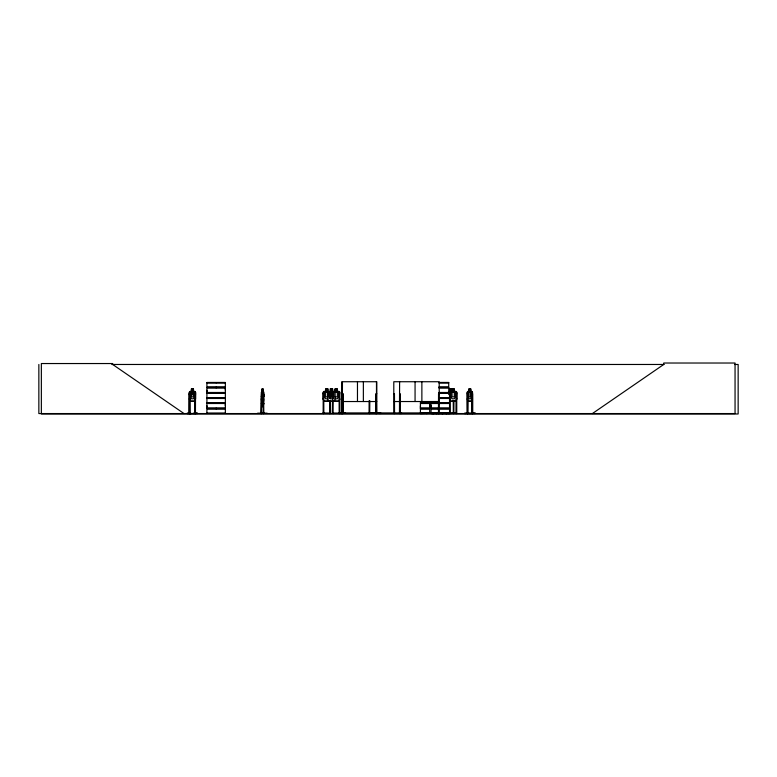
<?xml version="1.0" encoding="UTF-8"?>
<svg xmlns="http://www.w3.org/2000/svg" width="777" height="777" viewBox="0 0 777 777"><rect width="100%" height="100%" fill="white"/><g stroke="black" fill="none" stroke-linecap="round" stroke-linejoin="round"><path stroke-width="1.17" d="M216.025 408.061L206.915 408.061L206.925 405.788M216.025 392.482L206.915 392.482L206.925 390.209M225.349 405.788L225.349 403.506L216.249 403.506M225.349 390.209L225.349 387.937L216.249 387.937M420.425 408.061L420.425 403.506L429.691 403.506L429.681 408.061L420.425 408.061L420.435 405.788M429.681 405.788L429.681 403.506M448.717 408.061L431.06 408.061L431.07 405.788M345.551 413.189L333.246 413.043M380.322 413.189L369.881 413.043M261.402 396.833L261.732 394.395L261.48 396.833M206.857 413.519L206.925 408.974L216.025 408.974M431.031 413.539L449.494 413.51L449.329 412.84M257.614 413.189L267.142 413.189M262.985 406.585L263.393 398.786L262.976 392.307L262.208 392.307L261.81 403.331L262.189 406.662L263.082 406.662M262.179 388.976L262.257 403.36L262.713 401.107C263.704 409.217 263.704 391.55 262.704 400.019L262.034 397.61L262.539 400.543L262.063 403.38L262.985 403.331L263.384 396.853L262.927 388.976L262.111 388.976L262.131 391.491M472.523 398.815L471.862 401.233L467.764 401.233L467.278 398.815M263.568 404.225L263.83 392.268L262.927 391.414L263.005 388.976M470.017 413.15L464.617 413.51L475.271 413.51M469.823 413.5L464.656 413.189M261.626 391.414L261.286 413.558M334.285 401.233L335.12 398.815L335.12 392.268L334.256 391.414M456.74 398.805L455.934 401.155L449.747 401.155M187.14 413.5L197.494 413.51M187.15 413.189L191.074 413.558M191.016 413.5L187.15 413.461M206.857 413.403L225.369 413.374L225.349 408.974L216.249 408.974M322.97 413.5L323.009 412.84L323.834 412.84M332.498 400.747L332.294 413.51L333.246 412.84L333.246 413.558M369.133 400.747L369.065 413.15M393.638 413.461L393.716 412.84M399.456 413.461L399.611 381.73M426.194 413.5L426.262 412.84M446.202 413.51L446.192 412.84M332.605 398.805L333.819 396.853L333.819 392.307L332.605 391.491L332.682 388.976L330.244 388.976L330.322 391.491L329.108 392.307L329.108 396.853L330.322 398.805L332.605 398.805L332.605 392.307L330.322 392.307L329.545 391.491M467.249 413.558L467.22 392.278L467.832 391.414L469.026 391.414M189.909 413.558L189.841 393.764L189.132 393.764L189.161 413.558L189.297 392.278L189.996 391.414L191.424 391.414M194.833 401.155L189.986 401.155L189.335 392.278L190.035 391.491L194.833 391.491M328.584 391.414L327.807 392.278L327.807 398.815L328.564 401.233M333.323 391.414L332.546 392.278L332.546 398.815L333.294 401.233M449.553 413.558L449.514 392.278L450.291 391.414L451.952 391.414M449.601 392.317L450.33 391.491M420.425 413.364L420.435 408.974L429.691 408.974L429.691 413.364L420.406 413.549M592.404 413.558L663.733 364.471L663.733 363.024L735.052 363.024L735.052 413.558L38.85 413.558L38.85 364.471M439.432 413.383L439.296 412.84M111.771 364.471L664.102 364.471M734.508 364.471L738.15 364.471L738.15 413.976L41.356 413.976L41.356 363.539L112.684 363.539L112.684 364.471L184.003 413.558M206.905 382.449L225.369 382.449M438.947 382.439L448.727 382.449M438.966 382.624L448.727 382.634L448.708 387.024L438.956 387.024M206.925 382.906L216.016 382.906M216.259 382.906L225.349 382.906M438.947 382.906L448.708 382.906M216.025 387.024L206.915 387.024L206.915 382.634L225.369 382.634L225.349 387.024L216.249 387.024M206.847 387.334L225.427 387.334M439.005 387.334L448.785 387.334M206.847 387.616L225.427 387.616M439.005 387.616L448.785 387.616M216.025 387.937L206.915 387.937L206.915 392.482M438.956 387.937L448.717 387.937M191.375 388.976L193.512 388.976L193.395 391.491L194.483 392.307L194.483 396.853L193.434 398.805L191.492 398.805L190.452 396.853L190.452 392.307L191.492 391.491L191.492 389.054L193.434 389.054M470.775 388.976L468.968 388.976L469.026 391.491L468.152 392.307L468.152 396.853L469.026 398.805L470.658 398.805L471.532 396.853L471.532 392.307L470.658 391.491L470.658 389.054L469.026 389.054M262.131 389.054L262.976 389.054M327.923 389.054L325.65 389.054L325.65 391.491L324.427 392.307L324.427 396.853L325.65 398.805L327.923 398.805M330.322 389.054L332.605 389.054M337.335 389.054L335.062 389.054L335.062 391.491M451.486 389.054L449.213 389.054L449.213 391.491L455.934 391.491L456.74 392.307L456.74 413.558M452.029 389.054L454.312 389.054L454.312 391.491L455.526 392.307L455.526 396.853L454.312 398.805L452.029 398.805L450.815 396.853L450.815 392.307L452.029 391.491L451.952 388.976L454.39 388.976L454.39 391.414L455.963 391.414L456.827 392.268L456.827 398.815L455.992 401.233L449.737 401.233M262.84 389.462L262.344 389.462L262.84 390.277M193.463 391.414L194.862 391.414L195.59 392.268L195.59 398.815L194.833 401.233L189.938 401.233M262.179 391.414L261.315 392.317L261.528 413.558L260.975 412.84M328.001 391.414L330.244 391.414M332.682 391.414L334.984 391.414L334.984 388.976L337.422 388.976L337.335 391.491L338.558 392.307L338.558 396.853L337.335 398.805L335.062 398.805M337.422 391.414L338.995 391.414L339.85 392.268L339.87 413.558M470.716 391.414L471.901 391.414L472.523 392.268L472.513 413.558M261.558 391.491L263.529 391.491M467.803 391.491L471.882 391.491M467.22 392.278L467.375 413.558M335.062 392.307L337.335 392.307L337.335 396.853L335.062 396.853M216.249 392.482L225.359 392.482L225.359 387.937M438.956 392.482L448.717 392.482M206.847 392.803L225.427 392.803M439.005 392.803L448.785 392.803M206.847 393.084L225.427 393.084M439.005 393.084L448.785 393.084M216.025 393.405L206.915 393.405L206.915 397.785L216.016 397.669M216.249 393.405L225.359 393.405L225.359 397.785L216.249 397.785L225.349 397.669M438.956 393.405L448.717 393.405M189.335 393.444L195.59 393.444M195.474 393.764L194.765 393.764L194.833 413.558M261.499 393.764L261.023 413.558M263.724 393.764L263.5 396.085M323.086 393.764L323.756 393.764L323.834 413.558M339.772 393.764L339.102 393.764L339.18 413.558M341.705 393.764L341.958 413.558L342.006 412.84M342.327 393.764L343.036 393.764L343.104 413.558M376.758 393.764L376.049 393.764L375.981 413.558M393.793 393.764L394.463 393.764L394.541 413.558M399.611 393.764L400.281 393.764L400.359 413.558M439.219 393.764L438.539 393.764L438.461 413.558M448.582 393.764L449.252 393.764M449.475 393.764L450.145 393.764L450.223 413.558M456.74 393.764L456.07 393.764L455.992 413.558M467.249 393.764L467.909 393.764L467.783 413.558M261.655 394.395L263.646 394.395L263.879 396.833L263.578 394.395M189.335 394.58L195.6 394.58M262.208 396.853L262.985 396.833M332.605 396.853L330.322 396.853L330.322 392.307M438.947 397.669L448.708 397.669L438.966 397.795M216.035 397.795L206.828 397.911L216.035 397.979M216.249 398.028L225.369 397.979M438.947 398.018L448.727 398.028M216.035 398.212L206.905 398.193L206.925 402.593L216.025 402.593M216.249 398.183L225.369 398.212L225.349 402.593L216.249 402.593M438.966 398.193L448.727 398.212M206.925 398.475L216.016 398.475M216.259 398.475L225.349 398.475M438.947 398.475L448.708 398.475M189.335 398.815L189.986 401.233M261.286 398.815L261.616 401.233M262.208 398.805L262.985 398.786M263.753 398.815L263.549 401.233L261.538 401.233M261.635 401.155L263.529 401.155M467.803 401.155L471.882 401.155M342.453 401.534L376.758 401.534M393.793 401.534L439.209 401.534M420.425 402.593L429.691 402.593M431.06 402.593L448.717 402.593M206.847 402.913L225.427 402.913M420.367 402.913L429.759 402.913M430.992 402.913L448.785 402.913M206.847 403.195L225.427 403.195M420.367 403.195L429.759 403.195M430.992 403.195L448.785 403.195M263.898 403.36L263.646 404.225L261.664 404.225L261.402 403.331L261.742 404.225M216.025 403.506L206.915 403.506L206.915 408.061M448.717 403.506L431.06 403.506L431.06 408.061M262.849 405.361L262.354 405.361L262.849 406.177M216.249 408.061L225.359 408.061L225.359 403.506M206.847 408.372L225.427 408.372M420.367 408.372L429.759 408.372M430.992 408.372L448.785 408.372M206.847 408.653L225.427 408.653M420.367 408.653L429.759 408.653M430.992 408.653L448.785 408.653M448.717 408.974L431.06 408.974L431.06 413.364M189.064 412.84L189.909 412.84M194.697 412.84L195.532 412.84L195.532 413.558M263.199 412.84L263.782 412.84M330.439 412.84L329.603 412.84L329.603 413.558M339.85 412.84L339.025 412.84L339.025 413.558M449.397 412.84L451.087 412.946L451.087 413.558M455.992 412.84L456.925 413.51M467.181 412.84L467.977 412.84L467.968 413.558M472.707 412.84L471.911 412.84L471.921 413.558M323.834 413.043L329.613 413.043M427.088 413.043L432.857 413.043M436.985 413.043L455.992 413.043M193.58 413.189L197.455 413.189L193.619 413.51M206.925 413.238L225.349 413.238M420.435 413.238L429.681 413.238M431.07 413.238L449.465 413.189M330.458 413.461L330.361 400.747M454.069 413.5L454.001 412.84L453.176 412.84L453.176 413.558M449.708 413.51L449.64 412.946M443.686 413.51L443.589 412.84M439.714 413.519L439.743 412.946L340.724 412.946L340.724 413.558M433.916 413.549L433.479 412.84M376.835 413.51L376.816 412.84M443.444 413.51L443.434 412.84M448.446 391.491L449.252 392.307L449.213 394.58M339.772 392.307L338.957 391.491L323.941 391.491L323.213 392.317L323.164 413.558M194.813 391.414L195.522 392.307L195.445 413.558M471.824 391.491L472.406 392.307L472.406 398.805M263.461 391.414L263.733 413.558M449.514 398.815L450.272 401.233M323.213 398.805L323.941 401.155L338.957 401.155L339.772 398.805L339.015 401.233L323.883 401.233L323.125 398.815L323.213 392.317L323.902 391.414L325.563 391.414L325.563 388.976L328.001 388.976L327.923 391.491M472.639 413.558L472.639 393.764L471.979 393.764L472.105 413.558L472.163 393.764M472.377 412.84L472.348 413.558M470.716 388.976L470.716 391.491M469.085 389.054L469.085 391.491M467.725 393.764L467.618 413.558M467.511 412.84L467.54 413.558M456.148 412.84L456.148 413.558M453.923 400.747L453.846 413.558M453.253 400.747L453.331 413.558M451.486 391.491L451.573 388.976L449.135 388.976L449.135 391.414M450.068 412.84L450.068 413.558M449.339 392.268L449.339 394.454M449.252 412.84L449.174 413.558M448.659 412.84L448.659 413.558M448.582 412.84L448.504 413.558M447.406 413.043L447.406 413.558L447.251 412.84M446.726 412.84L446.726 413.558M446.658 412.84L446.581 413.558L446.493 412.84M446.26 412.84L446.309 413.558M446.037 413.043L446.037 413.558M445.881 412.84L445.823 413.558M442.919 412.84L442.919 413.558M442.735 413.043L442.735 413.558M442.657 412.84L442.579 413.558L442.434 412.84M442.249 412.84L442.327 413.558M442.026 412.84L442.064 413.558M441.909 412.84L441.909 413.558M439.267 413.558L439.209 381.73L393.793 381.73L393.793 413.558M438.626 412.84L438.626 413.558M438.296 412.946L438.296 413.558M436.907 412.84L436.985 413.558M436.829 412.84L436.829 413.558M436.315 413.558L436.237 412.84L436.159 413.558M433.605 412.84L433.683 413.558M433.323 412.84L433.401 413.558M433.012 412.84L433.012 413.558M432.808 412.84L432.857 413.558M432.731 412.84L432.653 413.558M427.088 413.558L427.01 412.84L426.932 413.558M426.418 412.84L426.418 413.558M421.872 381.73L421.872 401.534M415.064 381.73L415.064 401.534M401.583 412.946L401.583 413.558M400.204 412.84L400.136 413.558M399.689 412.84L399.689 413.558M394.386 412.84L394.386 413.558M380.749 412.946L380.749 413.558M379.302 412.946L379.302 413.558M376.728 413.558L376.758 381.73L342.453 381.73L342.327 413.558M376.476 381.73L376.505 413.558L376.408 400.747M376.175 393.764L376.262 413.558M375.738 400.747L375.66 413.558M369.881 412.84L369.881 413.558M369.803 400.747L369.726 413.558M369.211 412.84L369.211 413.558M363.364 381.73L363.364 401.534M357.469 381.73L357.469 401.534M342.9 393.764L342.812 413.558M342.54 412.84L342.56 413.558M342.259 412.84L342.171 413.558M341.705 381.73L341.705 413.558M341.637 412.84L341.627 413.558M341.142 412.946L341.142 413.558M339.695 412.84L339.695 413.558M333.168 400.747L333.09 413.558M330.283 412.84L330.274 413.558M329.691 400.747L329.691 413.558M323.679 412.84L323.679 413.558M263.5 403.078L263.5 413.558L263.471 412.84M263.257 403.078L263.228 413.558M263.053 404.147L263.005 406.662M261.159 412.84L261.189 413.558M195.25 412.84L195.231 413.558M195.008 412.84L195.008 413.558L194.901 393.764M191.424 388.976L191.375 391.414M189.705 393.764L189.773 413.558M189.598 412.84L189.617 413.558M189.355 412.84L189.374 413.558M333.595 397.892L332.809 397.97L331.468 395.619C330.419 399.329 327.632 398.533 330.953 395.085C327.729 392.288 330.604 390.831 331.429 394.531C332.352 391.025 335.266 391.763 331.964 395.095L333.595 397.892M193.094 389.462L191.841 389.462L191.841 390.277L193.094 390.277L193.094 389.462M327.515 389.462L326.058 389.462L326.058 390.277L327.515 390.277L327.515 389.462M332.197 389.462L330.73 389.462L330.73 390.277L332.197 390.277L332.197 389.462M336.927 389.462L335.47 389.462L335.47 390.277L336.927 390.277L336.927 389.462M451.087 389.462L449.621 389.462L449.621 390.277L451.087 390.277L451.087 389.462M453.904 389.462L452.437 389.462L452.437 390.277L453.904 390.277L453.904 389.462M470.367 389.462L469.318 389.462L469.318 390.277L470.367 390.277L470.367 389.462M193.434 392.307L191.492 392.307L191.492 396.853L193.434 396.853L193.434 392.307M327.923 392.307L325.65 392.307L325.65 396.853L327.923 396.853L327.923 392.307M454.312 392.307L452.029 392.307L452.029 396.853L454.312 396.853L454.312 392.307M470.658 392.307L469.026 392.307L469.026 396.853L470.658 396.853L470.658 392.307M475.233 413.189L470.056 413.461L475.194 413.15"/></g></svg>
